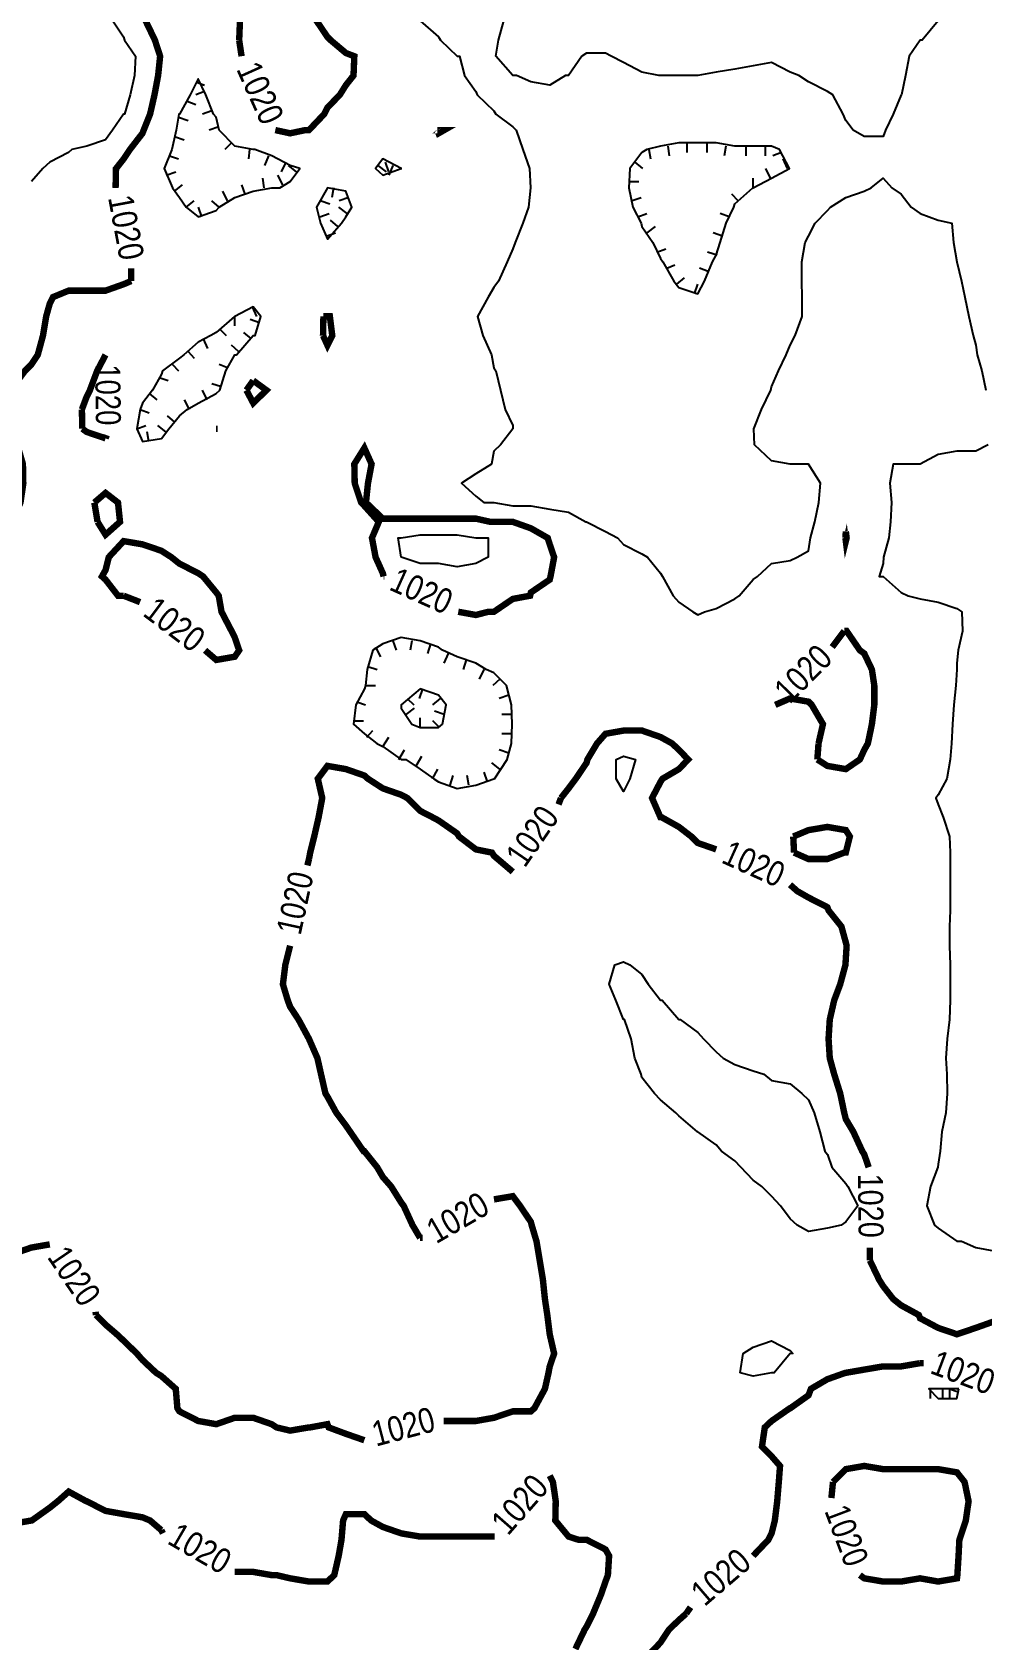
# Model space of a CAD drawing. Extents: x 628896 to 629898, y 4519176 to 4520140.
# Drawn here: x 629266.2 to 629414.1, y 4519332.9 to 4519583.2 of the extents above; entities that cross this region are included whole.
import ezdxf
from ezdxf.enums import TextEntityAlignment as Align

# ---------------------------------------------------------------- set-up
doc = ezdxf.new("R2010")
doc.units = 0

msp = doc.modelspace()

# ---------------------------------------------------------------- linework, layer by layer
at = {"layer": 'GSLAYER', "linetype": 'CONTINUOUS', "const_width": 1, "flags": 128}
for points in [[(629292.0625, 4519602.5), (629291.875, 4519602.5), (629291.6875, 4519599.5), (629291.375, 4519596.5), (629290, 4519593.5), (629289.125, 4519592), (629287.5625, 4519591), (629286.3125, 4519590), (629284.625, 4519588), (629283.875, 4519585), (629285.3125, 4519582), (629286.125, 4519579.5), (629285.8125, 4519576.5), (629285.25, 4519573.5), (629284.5625, 4519570.5), (629283.5625, 4519568), (629283.375, 4519567.5), (629281.4375, 4519565), (629280.4375, 4519563.5), (629279.25, 4519562), (629279.1875, 4519559)], [(629298.4375, 4519582), (629298.5625, 4519585), (629300.5625, 4519588), (629300.625, 4519588), (629303.5, 4519588.5), (629306.375, 4519588.5), (629307.1875, 4519588), (629309.3125, 4519586.5), (629310.5, 4519585), (629312.1875, 4519582.5), (629312.6875, 4519582), (629315.0625, 4519580), (629316.375, 4519579.5), (629316.25, 4519576.5), (629315.0625, 4519575), (629314.125, 4519573.5), (629312.1875, 4519571.5), (629311.6875, 4519570.5), (629309.3125, 4519568), (629308.75, 4519568), (629306.375, 4519567.5), (629304.0625, 4519568)], [(629298.8125, 4519579.5), (629298.4375, 4519582)], [(629304.0625, 4519568), (629304.0625, 4519568)], [(629329.5, 4519568), (629330.375, 4519568), (629329.5, 4519567.5), (629329.3125, 4519568)], [(629329.3125, 4519568), (629329.5, 4519568)], [(629279.1875, 4519559), (629279.1875, 4519559)], [(629281.625, 4519546.5), (629281.625, 4519544.5)], [(629281.625, 4519544.5), (629280.4375, 4519544), (629277.625, 4519543), (629274.6875, 4519543), (629271.875, 4519543), (629269.4375, 4519542), (629268.9375, 4519541), (629268.375, 4519539), (629267.875, 4519536), (629267.0625, 4519533), (629266.0625, 4519531.5), (629265.0625, 4519530.5), (629263.1875, 4519528), (629262.6875, 4519527.5), (629262.3125, 4519524.5), (629262.75, 4519521.5), (629263.1875, 4519520.5), (629263.875, 4519519), (629264.75, 4519516), (629264.8125, 4519513), (629264.375, 4519510), (629263.1875, 4519507.5)], [(629311.5, 4519536), (629311.5625, 4519539)], [(629311.5625, 4519539), (629312.1875, 4519539), (629312.5625, 4519539), (629312.9375, 4519536), (629312.1875, 4519534.5), (629311.5, 4519536)], [(629273.9375, 4519524.5), (629274.6875, 4519526.5), (629275.1875, 4519527.5), (629276.3125, 4519530.5), (629277.625, 4519533)], [(629277.625, 4519533), (629277.625, 4519533)], [(629299.5625, 4519527.5), (629300.625, 4519529)], [(629300.625, 4519529), (629302.6875, 4519527.5), (629300.625, 4519525.5), (629299.5625, 4519527.5)], [(629274, 4519521.5), (629273.9375, 4519524.5)], [(629277.625, 4519520), (629274.6875, 4519521), (629274, 4519521.5)], [(629294.8125, 4519521.5), (629294.875, 4519521.5)], [(629294.875, 4519521.5), (629295.0625, 4519521.5), (629294.875, 4519521.5), (629294.8125, 4519521.5)], [(629277.8125, 4519520.5), (629277.625, 4519520)], [(629320.9375, 4519498.5), (629320.8125, 4519499), (629319.6875, 4519501.5), (629319.125, 4519504.5), (629320.1875, 4519507), (629317.9375, 4519509.5), (629317.4375, 4519510), (629316.4375, 4519513), (629316.375, 4519516), (629317.9375, 4519518.5), (629319.0625, 4519516), (629318.5, 4519513), (629318.1875, 4519510), (629320.8125, 4519507.5), (629323.6875, 4519507.5), (629326.625, 4519507.5), (629329.5, 4519507.5), (629332.375, 4519507.5), (629335.3125, 4519507.5), (629337.5625, 4519507), (629338.125, 4519507), (629341.0625, 4519507), (629343.875, 4519506), (629346.5, 4519504.5), (629346.8125, 4519503.5), (629347.5, 4519501.5), (629346.9375, 4519498.5), (629346.8125, 4519498), (629343.875, 4519496), (629343.75, 4519495.5), (629341.0625, 4519495), (629338.125, 4519493), (629337.25, 4519493), (629335.3125, 4519492.5), (629332.5625, 4519493)], [(629275.875, 4519510), (629277.625, 4519511.5), (629279.5625, 4519510), (629279.875, 4519507), (629277.625, 4519505), (629276.375, 4519507)], [(629276.375, 4519507), (629275.875, 4519510)], [(629392.9375, 4519505.5), (629393.0625, 4519504.5), (629392.9375, 4519504), (629392.875, 4519504.5)], [(629280.4375, 4519495.5), (629279.5625, 4519495.5), (629277.625, 4519498), (629277.0625, 4519498.5), (629277.625, 4519499.5), (629278.125, 4519501.5), (629280.4375, 4519504), (629283.375, 4519503.5), (629286.3125, 4519502.5), (629287.875, 4519501.5), (629289.125, 4519500.5), (629292.0625, 4519499), (629292.8125, 4519498.5), (629294.875, 4519496), (629295.25, 4519495.5), (629295.6875, 4519493), (629297.25, 4519490), (629297.75, 4519489), (629298.4375, 4519487), (629297.75, 4519486), (629294.875, 4519485.5), (629293.125, 4519487)], [(629392.875, 4519504.5), (629392.9375, 4519505.5)], [(629321.0625, 4519498.5), (629320.9375, 4519498.5)], [(629283, 4519494.5), (629280.4375, 4519495.5)], [(629332.5625, 4519493), (629332.5625, 4519493)], [(629392.6875, 4519490), (629392.9375, 4519490), (629393.0625, 4519490), (629395.125, 4519487), (629395.8125, 4519486.5), (629397, 4519484), (629397.375, 4519481.5), (629397.375, 4519478.5), (629397, 4519475.5), (629396.375, 4519472.5), (629395.8125, 4519471.5), (629395.125, 4519470), (629392.9375, 4519468.5), (629390.0625, 4519469), (629388.5, 4519470)], [(629390.8125, 4519487.5), (629392.6875, 4519490)], [(629293.125, 4519487), (629293.125, 4519487)], [(629388.6875, 4519472.5), (629389.375, 4519475.5), (629387.625, 4519478.5), (629387.125, 4519479), (629384.25, 4519479.5), (629381.9375, 4519478.5)], [(629381.9375, 4519478.5), (629381.9375, 4519478.5)], [(629348.5625, 4519464), (629349.75, 4519465.5), (629350.875, 4519467), (629352.5625, 4519469.5), (629352.6875, 4519470), (629354.1875, 4519472.5), (629355.5, 4519474), (629358.3125, 4519474.5), (629361.1875, 4519474.5), (629364.0625, 4519473.5), (629365.875, 4519472.5), (629366.9375, 4519471.5), (629368.375, 4519470), (629366.9375, 4519468.5), (629364.375, 4519467), (629364.0625, 4519466.5), (629362.75, 4519464), (629364.0625, 4519461), (629364.25, 4519461), (629366.9375, 4519459.5), (629368.875, 4519458), (629369.875, 4519457), (629372.75, 4519456)], [(629388.5, 4519470), (629388.6875, 4519472.5)], [(629309.3125, 4519454.5), (629309.5, 4519455.5), (629310.125, 4519458), (629310.8125, 4519461), (629311.375, 4519464), (629310.6875, 4519467), (629312.1875, 4519469), (629315.0625, 4519468.5), (629317.9375, 4519467.5), (629318.5, 4519467), (629320.8125, 4519465.5), (629323.6875, 4519464.5), (629324.625, 4519464), (629326.625, 4519462), (629328.5625, 4519461), (629329.5, 4519460.5), (629332.375, 4519458.5), (629332.6875, 4519458), (629335.3125, 4519456), (629337.8125, 4519455.5), (629338.125, 4519455), (629341.0625, 4519452.5)], [(629348.1875, 4519463), (629348.5625, 4519464)], [(629384.75, 4519458), (629387.125, 4519459), (629390.0625, 4519459.5), (629392.9375, 4519459), (629393.5625, 4519458), (629392.9375, 4519455.5), (629392.6875, 4519455.5), (629390.0625, 4519454.5), (629387.125, 4519454.5), (629384.875, 4519455.5)], [(629372.75, 4519456), (629372.75, 4519456)], [(629384.875, 4519455.5), (629384.75, 4519458)], [(629309.0625, 4519453.5), (629309.3125, 4519454.5)], [(629341.0625, 4519452.5), (629341.0625, 4519452.5)], [(629384.25, 4519450.5), (629384.25, 4519450.5)], [(629384.25, 4519450.5), (629385.375, 4519449.5), (629387.125, 4519448.5), (629390.0625, 4519447), (629390.25, 4519446.5), (629392.25, 4519444), (629392.9375, 4519441.5), (629393.0625, 4519441), (629392.9375, 4519439), (629392.875, 4519438), (629392.0625, 4519435), (629391.125, 4519432.5), (629390.4375, 4519429.5), (629390.25, 4519426.5), (629390.4375, 4519423.5), (629391.125, 4519421), (629392.0625, 4519418), (629392.6875, 4519415), (629392.9375, 4519414), (629394.125, 4519412), (629395.5, 4519409), (629395.8125, 4519408.5), (629396.5, 4519406.5)], [(629326.625, 4519395.5), (629325.4375, 4519397.5), (629324.0625, 4519400.5), (629323.6875, 4519401), (629322.125, 4519403.5), (629320.8125, 4519405), (629319.9375, 4519406.5), (629317.9375, 4519409), (629317.8125, 4519409), (629315.75, 4519412), (629315.0625, 4519413), (629313.5625, 4519415), (629312.1875, 4519417.5), (629311.875, 4519418), (629311.1875, 4519421), (629310.625, 4519423.5), (629309.3125, 4519426.5), (629307.6875, 4519429.5), (629306.375, 4519431.5), (629306, 4519432.5), (629305.25, 4519435), (629305.625, 4519438), (629306.375, 4519441)], [(629306.375, 4519441), (629306.375, 4519441)], [(629396.5, 4519406.5), (629396.5, 4519406.5)], [(629332.375, 4519367), (629335.3125, 4519367), (629338.125, 4519367.5), (629341.0625, 4519368.5), (629343.875, 4519368.5), (629344.4375, 4519369), (629346.0625, 4519372), (629346.625, 4519374.5), (629346.8125, 4519375.5), (629347.5, 4519377.5), (629346.8125, 4519380.5), (629346.8125, 4519380.5), (629346.4375, 4519383.5), (629346.0625, 4519386), (629345.75, 4519389), (629345.25, 4519392), (629344.75, 4519395), (629344, 4519397.5), (629343.875, 4519398), (629342.1875, 4519400.5), (629341.0625, 4519402), (629338.125, 4519401.5)], [(629338.125, 4519401.5), (629338.125, 4519401.5)], [(629263.1875, 4519393), (629266.0625, 4519394), (629268.9375, 4519394.5)], [(629268.9375, 4519394.5), (629268.9375, 4519394.5)], [(629327, 4519395.5), (629326.625, 4519395.5)], [(629396.6875, 4519394), (629396.6875, 4519392)], [(629396.6875, 4519392), (629398.125, 4519389), (629398.75, 4519388), (629400.3125, 4519386), (629401.5625, 4519385), (629404.3125, 4519383.5), (629404.5, 4519383), (629407.3125, 4519381.5), (629410.25, 4519380.5), (629413.1875, 4519381.5), (629416, 4519382.5), (629418.75, 4519383.5), (629418.9375, 4519383.5), (629421.75, 4519384.5), (629424.625, 4519384.5), (629427.5, 4519384.5), (629430.4375, 4519384.5), (629433.375, 4519385), (629434.75, 4519386), (629436.1875, 4519387), (629439.0625, 4519388.5)], [(629276.0625, 4519384), (629276.125, 4519383.5)], [(629276.125, 4519383.5), (629277.625, 4519382), (629279.375, 4519380.5), (629280.4375, 4519379.5), (629282.5, 4519377.5), (629283.375, 4519376.5), (629285.5, 4519374.5), (629286.3125, 4519374), (629288.5625, 4519372), (629288.8125, 4519369), (629289.125, 4519368.5), (629292.0625, 4519367), (629294.875, 4519366.5), (629297.75, 4519367.5), (629300.625, 4519367.5), (629303.5, 4519366.5), (629304.25, 4519366), (629306.375, 4519365.5), (629309.3125, 4519366), (629309.5, 4519366), (629312.1875, 4519366.5), (629312.375, 4519366), (629315.0625, 4519365), (629317.9375, 4519364)], [(629404.5, 4519376), (629401.5625, 4519375.5), (629398.75, 4519375.5), (629395.8125, 4519375), (629392.9375, 4519374.5), (629392.875, 4519374.5), (629390.0625, 4519373.5), (629387.5, 4519372), (629387.125, 4519371), (629384.3125, 4519369), (629384.25, 4519369), (629381.375, 4519367), (629380.3125, 4519366), (629379.875, 4519363), (629381.375, 4519361.5), (629382.6875, 4519360), (629382.5, 4519357.5), (629382.25, 4519354.5), (629381.875, 4519351.5), (629381.375, 4519349.5), (629380.875, 4519348.5), (629378.5, 4519346)], [(629405.0625, 4519376), (629404.5, 4519376)], [(629330.3125, 4519367), (629332.375, 4519367)], [(629317.9375, 4519364), (629317.9375, 4519364)], [(629350.8125, 4519331.5), (629352.25, 4519334.5), (629352.5625, 4519335), (629353.5625, 4519337), (629354.8125, 4519340), (629355.5, 4519342), (629355.875, 4519343), (629356.0625, 4519346), (629355.5, 4519347), (629352.5625, 4519348.5), (629351.3125, 4519348.5), (629349.75, 4519349), (629347.6875, 4519351.5), (629347.75, 4519354.5), (629347.3125, 4519357.5), (629346.8125, 4519358.5)], [(629346.8125, 4519358.5), (629346.8125, 4519358.5)], [(629390.9375, 4519357.5), (629392.9375, 4519359.5), (629395.8125, 4519360), (629398.75, 4519359.5), (629401.5625, 4519359.5), (629404.5, 4519359.5), (629407.3125, 4519359.5), (629410.25, 4519359), (629411.4375, 4519357.5), (629412.0625, 4519354.5), (629411.625, 4519351.5), (629410.625, 4519348.5), (629410.5, 4519346), (629410.3125, 4519343), (629410.25, 4519342.5), (629407.3125, 4519342), (629404.5, 4519342.5), (629401.5625, 4519342), (629398.75, 4519342), (629395.8125, 4519342.5), (629395.125, 4519343)], [(629286.3125, 4519350), (629284.5625, 4519351.5), (629283.375, 4519352), (629280.4375, 4519352.5), (629277.625, 4519353), (629274.6875, 4519354.5), (629274.625, 4519354.5), (629271.875, 4519356), (629270.1875, 4519354.5), (629268.9375, 4519353.5), (629266.125, 4519351.5), (629266.0625, 4519351.5), (629263.1875, 4519351), (629260.25, 4519350.5), (629257.375, 4519349.5), (629255.1875, 4519348.5), (629254.5, 4519347.5), (629251.625, 4519346), (629251.5625, 4519346), (629248.75, 4519344.5), (629245.875, 4519343.5), (629244.25, 4519343), (629242.9375, 4519342.5), (629242.5625, 4519343)], [(629390.6875, 4519355), (629390.9375, 4519357.5)], [(629338.125, 4519349), (629335.3125, 4519349), (629332.375, 4519349), (629329.5, 4519349), (629326.625, 4519349), (629323.6875, 4519349.5), (629320.8125, 4519350.5), (629319, 4519351.5), (629317.9375, 4519352.5), (629315.0625, 4519352.5), (629314.625, 4519351.5), (629314.375, 4519348.5), (629313.9375, 4519346), (629313.25, 4519343), (629312.1875, 4519342), (629309.3125, 4519342), (629306.375, 4519342.5), (629304.25, 4519343), (629303.5, 4519343), (629300.625, 4519343.5), (629297.75, 4519343.5)], [(629286.5625, 4519349.5), (629286.3125, 4519350)], [(629338.25, 4519349), (629338.125, 4519349)], [(629378.5, 4519346), (629378.5, 4519346)], [(629297.75, 4519343.5), (629297.75, 4519343.5)], [(629395.125, 4519343), (629395.125, 4519343)], [(629368.75, 4519338), (629368.0625, 4519337)], [(629368.0625, 4519337), (629366.9375, 4519336), (629365.375, 4519334.5), (629364.0625, 4519332.5), (629363.125, 4519331.5), (629361.1875, 4519329.5), (629360, 4519328.5), (629358.3125, 4519326.5), (629357.9375, 4519325.5), (629358.3125, 4519324.5), (629359.6875, 4519323), (629361.1875, 4519322), (629364.0625, 4519321), (629366.9375, 4519321), (629369.875, 4519321), (629372.75, 4519321), (629375.625, 4519321), (629378.5, 4519320.5), (629381.375, 4519321), (629384.25, 4519322.5), (629385.0625, 4519323), (629387.125, 4519323), (629390.0625, 4519323)]]:
    msp.add_lwpolyline(points, dxfattribs=at)
at = {"layer": 'GSLAYER', "linetype": 'CONTINUOUS', "flags": 128}
for points in [[(629278.75, 4519585), (629280.4375, 4519582.5), (629280.5625, 4519582), (629282.3125, 4519579.5), (629282.125, 4519576.5), (629281.4375, 4519573.5), (629280.5625, 4519570.5), (629280.4375, 4519570.5), (629278.6875, 4519568), (629277.625, 4519566.5), (629274.6875, 4519565.5), (629272.375, 4519565), (629271.875, 4519564.5), (629268.9375, 4519563), (629267.875, 4519562), (629266.0625, 4519560)], [(629326.625, 4519585), (629329.5, 4519582.5), (629329.8125, 4519582), (629332.375, 4519579.5), (629332.75, 4519579.5), (629333.5625, 4519576.5), (629335.3125, 4519574), (629335.5, 4519573.5), (629338.125, 4519571), (629338.4375, 4519570.5), (629341.0625, 4519568.5), (629341.5625, 4519568), (629342.625, 4519565), (629343.6875, 4519562), (629343.8125, 4519559), (629343.5, 4519556), (629342.625, 4519553.5), (629341.4375, 4519550.5), (629341.0625, 4519549.5), (629340.1875, 4519547.5), (629338.8125, 4519544.5), (629338.125, 4519543.5), (629337.25, 4519542), (629335.5625, 4519539), (629336.375, 4519536), (629337.75, 4519533), (629338.125, 4519531), (629338.4375, 4519530.5), (629339.125, 4519527.5), (629339.875, 4519524.5), (629341.0625, 4519522), (629341.0625, 4519521.5), (629341.0625, 4519521.5), (629339.125, 4519519), (629338.125, 4519518), (629337.75, 4519516), (629335.3125, 4519514.5), (629333.0625, 4519513), (629335.3125, 4519511), (629336.5625, 4519510), (629338.125, 4519510), (629341.0625, 4519509.5), (629343.875, 4519509.5), (629346.8125, 4519509), (629349.75, 4519508.5), (629352.4375, 4519507), (629352.5625, 4519507), (629355.5, 4519505.5), (629357.375, 4519504.5), (629358.3125, 4519503.5), (629361.1875, 4519502), (629362.0625, 4519501.5), (629364.0625, 4519499), (629364.375, 4519498.5), (629366.0625, 4519495.5), (629366.9375, 4519494.5), (629369.125, 4519493), (629369.875, 4519492.5), (629370.9375, 4519493), (629372.75, 4519493.5), (629375.625, 4519495), (629376.3125, 4519495.5), (629378.5, 4519498), (629379.1875, 4519498.5), (629381.375, 4519500.5), (629384.25, 4519501), (629385.375, 4519501.5), (629387.125, 4519502.5), (629387.4375, 4519504.5), (629388.125, 4519507), (629388.75, 4519510), (629389, 4519513), (629387.125, 4519516), (629384.25, 4519516), (629381.375, 4519516.5), (629378.6875, 4519519), (629378.625, 4519521.5), (629379.8125, 4519524.5), (629381.25, 4519527.5), (629381.375, 4519528), (629382.4375, 4519530.5), (629383.625, 4519533), (629384.25, 4519534.5), (629385.0625, 4519536), (629386.125, 4519539), (629386.125, 4519542), (629386.0625, 4519544.5), (629386.0625, 4519547.5), (629386.625, 4519550.5), (629387.125, 4519551.5), (629388.1875, 4519553.5), (629390.0625, 4519555.5), (629390.5625, 4519556), (629392.9375, 4519557.5), (629395.8125, 4519558.5), (629396.875, 4519559), (629398.75, 4519560.5), (629400.125, 4519559), (629401.5625, 4519558), (629403.125, 4519556), (629404.5, 4519555), (629407.3125, 4519554), (629409.4375, 4519553.5), (629409.6875, 4519550.5), (629410.25, 4519547.5), (629410.25, 4519547.5), (629410.9375, 4519544.5), (629411.5, 4519542), (629412.125, 4519539), (629412.75, 4519536), (629413.1875, 4519534.5), (629413.375, 4519533), (629414.125, 4519530.5), (629414.75, 4519527.5)], [(629407.3125, 4519585), (629404.8125, 4519582), (629404.5, 4519582), (629402.8125, 4519579.5), (629402.25, 4519576.5), (629401.625, 4519573.5), (629401.5625, 4519573.5), (629400.3125, 4519570.5), (629399.125, 4519568), (629398.75, 4519567), (629395.8125, 4519567), (629394.0625, 4519568), (629392.9375, 4519569.5), (629392.5, 4519570.5), (629390.9375, 4519573.5), (629390.0625, 4519574), (629387.125, 4519575.5), (629385.625, 4519576.5), (629384.25, 4519577), (629381.375, 4519578.5), (629378.5, 4519578), (629375.625, 4519577.5), (629372.75, 4519577), (629369.875, 4519576.5), (629367.5, 4519576.5), (629366.9375, 4519576.5), (629364.0625, 4519576.5), (629363.8125, 4519576.5), (629361.1875, 4519577), (629358.3125, 4519578.5), (629356.375, 4519579.5), (629355.5, 4519580), (629352.5625, 4519580), (629351.8125, 4519579.5), (629349.75, 4519576.5), (629349.25, 4519576.5), (629346.8125, 4519575), (629343.875, 4519575.5), (629341.625, 4519576.5), (629341.0625, 4519576.5), (629338.4375, 4519579.5), (629338.8125, 4519582), (629339.6875, 4519585)], [(629295.3125, 4519556), (629297.75, 4519557.5), (629300.625, 4519558.5), (629303.5, 4519559), (629304.75, 4519559), (629306.375, 4519560), (629307.875, 4519562), (629306.375, 4519562.5), (629303.5, 4519564), (629300.875, 4519565), (629300.625, 4519565), (629297.75, 4519565.5), (629295.3125, 4519568), (629294.875, 4519570), (629294.4375, 4519570.5), (629293.25, 4519573.5), (629292.0625, 4519576), (629290.8125, 4519573.5), (629289.125, 4519570.5), (629289.0625, 4519570.5), (629288.625, 4519568), (629287.9375, 4519565), (629286.75, 4519562), (629288.0625, 4519559), (629289.125, 4519557.5), (629290.1875, 4519556), (629292.0625, 4519554.5), (629294.875, 4519555.5), (629295.3125, 4519556)], [(629291.6875, 4519575.5), (629293.0625, 4519575)], [(629293.0625, 4519574), (629291.6875, 4519573.5)], [(629290.3125, 4519572.5), (629291.6875, 4519572)], [(629289, 4519570), (629290.5, 4519569.5)], [(629294.1875, 4519571), (629292.75, 4519570.5)], [(629288.375, 4519567), (629289.875, 4519566.5)], [(629295.25, 4519568.5), (629293.75, 4519568)], [(629287.5625, 4519564), (629289, 4519563.5)], [(629297.25, 4519566), (629296.1875, 4519565)], [(629300.0625, 4519565), (629299.875, 4519563.5)], [(629303, 4519564), (629302.375, 4519562.5)], [(629370.9375, 4519544.5), (629372.1875, 4519547.5), (629372.75, 4519548.5), (629373.375, 4519550.5), (629374.3125, 4519553.5), (629375.5, 4519556), (629375.625, 4519556.5), (629378.4375, 4519559), (629378.5, 4519559), (629381.375, 4519560.5), (629384.1875, 4519562), (629382.625, 4519565), (629381.375, 4519565.5), (629378.5, 4519565.5), (629375.625, 4519565.5), (629372.75, 4519566), (629369.875, 4519566), (629366.9375, 4519566), (629364.0625, 4519565.5), (629361.9375, 4519565), (629361.1875, 4519564.5), (629359.3125, 4519562), (629359.125, 4519559), (629359.75, 4519556), (629361.0625, 4519553.5), (629361.1875, 4519553), (629362.875, 4519550.5), (629364.0625, 4519548), (629364.4375, 4519547.5), (629366.125, 4519544.5), (629366.9375, 4519543.5), (629369.875, 4519542.5), (629370.9375, 4519544.5)], [(629362.25, 4519565), (629362.5, 4519563.5)], [(629365.1875, 4519565.5), (629365.4375, 4519564)], [(629368.1875, 4519566), (629368.1875, 4519564.5)], [(629371.3125, 4519566), (629371.3125, 4519564.5)], [(629374.25, 4519565.5), (629374, 4519564)], [(629377.375, 4519565.5), (629377.375, 4519564)], [(629380.375, 4519565.5), (629380.375, 4519564)], [(629382.9375, 4519564.5), (629381.5625, 4519564)], [(629287.0625, 4519561), (629288.5625, 4519561.5)], [(629305.6875, 4519563), (629305, 4519561.5)], [(629307.375, 4519561.5), (629306.125, 4519562.5)], [(629323.75, 4519562), (629323.6875, 4519562), (629320.8125, 4519563.5), (629319.6875, 4519562), (629320.8125, 4519561), (629323.6875, 4519562), (629323.75, 4519562)], [(629320.0625, 4519562.5), (629321.3125, 4519561.5)], [(629321.75, 4519561.5), (629321.25, 4519563)], [(629322.375, 4519562.5), (629321.75, 4519561)], [(629360.0625, 4519563), (629361.25, 4519562)], [(629381.1875, 4519560.5), (629380.5, 4519562)], [(629383.875, 4519562), (629383.1875, 4519563.5)], [(629288.375, 4519558.5), (629289.625, 4519559.5)], [(629299.375, 4519558), (629298.875, 4519559.5)], [(629302.3125, 4519559), (629302.125, 4519560.5)], [(629305.25, 4519559.5), (629304.4375, 4519561)], [(629314.375, 4519553.5), (629315.0625, 4519554.5), (629316, 4519556), (629315.0625, 4519558.5), (629312.1875, 4519559), (629310.5, 4519556), (629311.125, 4519553.5), (629312.1875, 4519551), (629314.375, 4519553.5)], [(629313.125, 4519559), (629312.875, 4519557.5)], [(629359.1875, 4519560), (629360.6875, 4519560)], [(629378.5, 4519559), (629378.5, 4519560.5)], [(629290.1875, 4519556), (629291.4375, 4519557)], [(629295.3125, 4519556), (629294.1875, 4519557)], [(629296.625, 4519557), (629295.875, 4519558.5)], [(629311.1875, 4519557), (629312.5625, 4519556.5)], [(629315.5, 4519557.5), (629314, 4519557)], [(629359.5, 4519557), (629361.0625, 4519557.5)], [(629376.1875, 4519557), (629375.1875, 4519558)], [(629292.625, 4519554.5), (629292.125, 4519556)], [(629311, 4519554.5), (629312.4375, 4519555)], [(629313.8125, 4519553), (629312.6875, 4519554)], [(629315.25, 4519555), (629313.9375, 4519556)], [(629360.5625, 4519554.5), (629361.9375, 4519555)], [(629374.75, 4519554.5), (629373.375, 4519555)], [(629312, 4519551.5), (629313.4375, 4519552)], [(629362, 4519552), (629363.3125, 4519553)], [(629373.75, 4519551.5), (629372.25, 4519552)], [(629363.5, 4519549), (629364.875, 4519549.5)], [(629372.875, 4519548.5), (629371.375, 4519549)], [(629365.0625, 4519546.5), (629366.3125, 4519547)], [(629371.5, 4519546), (629370.125, 4519546.5)], [(629366.625, 4519544), (629367.8125, 4519545)], [(629369.375, 4519542.5), (629369.875, 4519544)], [(629287.5, 4519521.5), (629289.125, 4519523.5), (629290.3125, 4519524.5), (629292.0625, 4519525.5), (629294.875, 4519527), (629295.4375, 4519527.5), (629296.375, 4519530.5), (629297.75, 4519533), (629298, 4519533), (629300.625, 4519536), (629300.9375, 4519536), (629301.8125, 4519539), (629300.625, 4519540.5), (629297.75, 4519539), (629297.6875, 4519539), (629294.875, 4519536.5), (629294, 4519536), (629292.0625, 4519535), (629289.8125, 4519533), (629289.125, 4519532.5), (629286.5, 4519530.5), (629286.3125, 4519530), (629284.9375, 4519527.5), (629283.375, 4519525.5), (629283, 4519524.5), (629282.5, 4519521.5), (629283.375, 4519519.5), (629286.3125, 4519520), (629287.5, 4519521.5)], [(629297.6875, 4519539), (629297.6875, 4519537.5)], [(629300.4375, 4519540.5), (629301.125, 4519539)], [(629295.4375, 4519537), (629296.4375, 4519536)], [(629300.375, 4519535.5), (629299.1875, 4519536.5)], [(629301.625, 4519538), (629300.125, 4519538.5)], [(629292.8125, 4519535.5), (629293.5, 4519534)], [(629298.3125, 4519533.5), (629297.25, 4519534.5)], [(629288.0625, 4519531.5), (629289, 4519530.5)], [(629290.5, 4519533.5), (629291.4375, 4519532.5)], [(629296.625, 4519531), (629295.3125, 4519531.5)], [(629286, 4519529.5), (629287.375, 4519529)], [(629284.4375, 4519527), (629285.625, 4519526)], [(629293.4375, 4519526), (629292.75, 4519527.5)], [(629295.6875, 4519528), (629294.1875, 4519528.5)], [(629283, 4519524.5), (629284.4375, 4519524)], [(629290.6875, 4519524.5), (629289.9375, 4519526)], [(629282.5, 4519521.5), (629283.875, 4519522)], [(629287, 4519521), (629285.75, 4519522)], [(629288.4375, 4519522.5), (629287.25, 4519523.5)], [(629284.375, 4519519.5), (629284.125, 4519521)], [(629415.125, 4519519), (629413.1875, 4519518), (629410.25, 4519518), (629407.3125, 4519517.5), (629404.5, 4519516), (629401.5625, 4519516), (629400.3125, 4519516), (629399.8125, 4519513), (629400.0625, 4519510), (629399.875, 4519507), (629399.625, 4519504.5), (629398.8125, 4519501.5), (629398.75, 4519500.5), (629398.125, 4519498.5), (629398.75, 4519498.5), (629401.5625, 4519496), (629402.625, 4519495.5), (629404.5, 4519495), (629407.3125, 4519494.5), (629410.25, 4519493.5), (629411, 4519493), (629411.125, 4519490), (629410.4375, 4519487), (629410.25, 4519485), (629410.25, 4519484), (629410.0625, 4519481.5), (629409.75, 4519478.5), (629409.5625, 4519475.5), (629409.375, 4519472.5), (629409.1875, 4519470), (629408.6875, 4519467), (629407.3125, 4519464.5), (629406.9375, 4519464), (629407.3125, 4519463), (629408.125, 4519461), (629409.0625, 4519458), (629409.1875, 4519455.5), (629409.1875, 4519452.5), (629409.1875, 4519449.5), (629409.1875, 4519446.5), (629409.0625, 4519444), (629409.0625, 4519441), (629409.1875, 4519438), (629409.1875, 4519435), (629409.1875, 4519432.5), (629409.0625, 4519429.5), (629408.75, 4519426.5), (629408.5, 4519423.5), (629408.6875, 4519421), (629408.75, 4519418), (629408.5, 4519415), (629407.875, 4519412), (629407.625, 4519409), (629407.3125, 4519407), (629407.25, 4519406.5), (629406.125, 4519403.5), (629405.5625, 4519400.5), (629406.75, 4519397.5), (629407.3125, 4519397), (629410.25, 4519395), (629410.9375, 4519395), (629413.1875, 4519394), (629416, 4519393.5)], [(629323.6875, 4519501.5), (629323.1875, 4519504.5), (629323.6875, 4519504.5), (629326.625, 4519505), (629329.5, 4519505), (629332.375, 4519505), (629335.3125, 4519504.5), (629337.25, 4519504.5), (629337.25, 4519501.5), (629335.3125, 4519500.5), (629332.375, 4519500), (629329.5, 4519500.5), (629326.625, 4519500.5), (629323.6875, 4519501.5)], [(629338.1875, 4519467), (629340.1875, 4519470), (629340.875, 4519472.5), (629340.9375, 4519475.5), (629340.875, 4519478.5), (629340.0625, 4519481.5), (629338.125, 4519483.5), (629336.9375, 4519484), (629335.3125, 4519485), (629332.375, 4519486), (629330.125, 4519487), (629329.5, 4519487.5), (629326.625, 4519488.5), (629323.6875, 4519489), (629320.8125, 4519488), (629319.25, 4519487), (629318.375, 4519484), (629318.125, 4519481.5), (629317.9375, 4519481), (629316.625, 4519478.5), (629316.25, 4519475.5), (629317.9375, 4519474), (629319.875, 4519472.5), (629320.8125, 4519472), (629323.6875, 4519470), (629324.375, 4519470), (629326.625, 4519468.5), (629328.75, 4519467), (629329.5, 4519466.5), (629332.375, 4519465.5), (629335.3125, 4519466), (629338.125, 4519467), (629338.1875, 4519467)], [(629319.6875, 4519487.5), (629320.4375, 4519486)], [(629322.375, 4519488.5), (629322.875, 4519487)], [(629325.3125, 4519488.5), (629325.0625, 4519487)], [(629328.25, 4519488), (629327.75, 4519486.5)], [(629331, 4519486.5), (629330.3125, 4519485)], [(629318.5, 4519484.5), (629319.9375, 4519484)], [(629333.8125, 4519485.5), (629333.3125, 4519484)], [(629336.5625, 4519484), (629335.8125, 4519482.5)], [(629318.125, 4519481.5), (629319.6875, 4519481.5)], [(629339.0625, 4519482.5), (629337.9375, 4519481.5)], [(629316.75, 4519479), (629318.125, 4519478.5)], [(629330.125, 4519475.5), (629330.6875, 4519478.5), (629329.5, 4519480), (629326.625, 4519481), (629323.6875, 4519478.5), (629323.6875, 4519478), (629325.3125, 4519475.5), (629326.625, 4519475), (629329.5, 4519475), (629330.125, 4519475.5)], [(629324.625, 4519479.5), (629325.625, 4519478.5)], [(629327, 4519481), (629326.5, 4519479.5)], [(629329.75, 4519479.5), (629328.5625, 4519478.5)], [(629340.4375, 4519480), (629338.9375, 4519479.5)], [(629324.4375, 4519477), (629325.75, 4519478)], [(629326.625, 4519475), (629326.625, 4519476.5)], [(629330.375, 4519477), (629328.875, 4519477.5)], [(629340.875, 4519477), (629339.375, 4519477)], [(629316.375, 4519476), (629317.8125, 4519476)], [(629318.3125, 4519473.5), (629319.25, 4519474.5)], [(629329.625, 4519475), (629328.625, 4519476)], [(629340.875, 4519474), (629339.375, 4519474)], [(629320.8125, 4519472), (629321.75, 4519473.5)], [(629323.3125, 4519470), (629324.1875, 4519471.5)], [(629340.4375, 4519471), (629338.9375, 4519471.5)], [(629326, 4519469), (629326.875, 4519470.5)], [(629339.0625, 4519468.5), (629337.8125, 4519469.5)], [(629357.1875, 4519467), (629357.1875, 4519470), (629358.3125, 4519470.5), (629360.1875, 4519470), (629359.3125, 4519467), (629358.3125, 4519465), (629357.1875, 4519467)], [(629328.5625, 4519467), (629329.375, 4519468.5)], [(629331.3125, 4519466), (629331.75, 4519467.5)], [(629334.1875, 4519466), (629333.9375, 4519467.5)], [(629337.125, 4519466.5), (629336.625, 4519468)], [(629385.375, 4519397.5), (629384.25, 4519398.5), (629382.75, 4519400.5), (629381.375, 4519402), (629379.875, 4519403.5), (629378.5, 4519404.5), (629376.5625, 4519406.5), (629375.625, 4519407.5), (629373.5625, 4519409), (629372.75, 4519410), (629369.875, 4519412), (629369.8125, 4519412), (629366.9375, 4519414.5), (629366.4375, 4519415), (629364.0625, 4519417), (629363.125, 4519418), (629361.1875, 4519420.5), (629361.0625, 4519421), (629360.0625, 4519423.5), (629359.5, 4519426.5), (629358.4375, 4519429.5), (629358.3125, 4519429.5), (629357.125, 4519432.5), (629356.0625, 4519435), (629356.9375, 4519438), (629358.3125, 4519438.5), (629359.3125, 4519438), (629361.1875, 4519436.5), (629362.125, 4519435), (629364.0625, 4519432.5), (629364.3125, 4519432.5), (629366.9375, 4519429.5), (629367.125, 4519429.5), (629369.875, 4519427.5), (629370.75, 4519426.5), (629372.75, 4519424.5), (629373.8125, 4519423.5), (629375.625, 4519422.5), (629378.5, 4519421.5), (629380.1875, 4519421), (629381.375, 4519420), (629384.25, 4519419.5), (629386.0625, 4519418), (629387.125, 4519417), (629388, 4519415), (629388.875, 4519412), (629389.6875, 4519409), (629390.0625, 4519408.5), (629390.75, 4519406.5), (629392.9375, 4519404), (629393.25, 4519403.5), (629394.8125, 4519400.5), (629392.9375, 4519398), (629392.1875, 4519397.5), (629390.0625, 4519397), (629387.125, 4519396.5), (629385.375, 4519397.5)], [(629376.5, 4519374.5), (629376.9375, 4519377.5), (629378.5, 4519378.5), (629381.375, 4519379.5), (629384.25, 4519378), (629384.6875, 4519377.5), (629384.25, 4519377.5), (629381.75, 4519374.5), (629381.375, 4519374.5), (629378.5, 4519374), (629376.5, 4519374.5)], [(629410.5625, 4519372), (629410.25, 4519372), (629407.3125, 4519372), (629405.875, 4519372), (629407.3125, 4519370.5), (629410.25, 4519370.5), (629410.5625, 4519372)], [(629406.0625, 4519372), (629406.0625, 4519370.5)], [(629408.0625, 4519370.5), (629408.0625, 4519372)], [(629410.4375, 4519371.5), (629408.9375, 4519372)], [(629409.0625, 4519372), (629409.0625, 4519370.5)]]:
    msp.add_lwpolyline(points, dxfattribs=at)

# ---------------------------------------------------------------- texts
at = {"layer": 'GSLAYER', "color": 7}
for rotation, width, p, p2 in [(294.5, 0.760494, (629297.9375, 4519577.5), (629302, 4519568.5)), (280.8, 0.783588, (629278, 4519557.5), (629279.875, 4519547.5)), (270.9, 0.731722, (629276, 4519531.5), (629276.125, 4519522)), (334.6, 0.749739, (629321.625, 4519496.5), (629330.5, 4519492.5)), (323.6, 0.766321, (629283.25, 4519492.5), (629291.1875, 4519486.5)), (45.4, 0.75903, (629384.1875, 4519478.5), (629391.125, 4519485.5)), (55.8, 0.747697, (629342.9375, 4519453), (629348.4375, 4519461)), (334.4, 0.749739, (629373.375, 4519454), (629382.25, 4519450)), (77.9, 0.748703, (629308, 4519442.5), (629310.0625, 4519452)), (270.9, 0.770227, (629394.8125, 4519405.5), (629394.9375, 4519395.5)), (28.3, 0.767817, (629329.125, 4519394.5), (629337.75, 4519399.5)), (304.2, 0.74498, (629268.4375, 4519392.5), (629273.875, 4519384.5)), (341.7, 0.7662, (629405.875, 4519374.5), (629415.1875, 4519371)), (13.6, 0.756569, (629319.75, 4519363), (629329.25, 4519365.5)), (48.2, 0.76753, (629340.3125, 4519349), (629346.875, 4519356.5)), (290.3, 0.740285, (629389.5625, 4519353), (629392.9375, 4519344)), (331.8, 0.767817, (629287.0625, 4519348), (629295.6875, 4519343)), (39.4, 0.768013, (629370.9375, 4519338), (629378.5, 4519344.5))]:
    msp.add_text('1020', height=3.89682, rotation=rotation, dxfattribs=dict(at, width=width)).set_placement(p, p2, align=Align.FIT)

doc.saveas('drawing.dxf')
